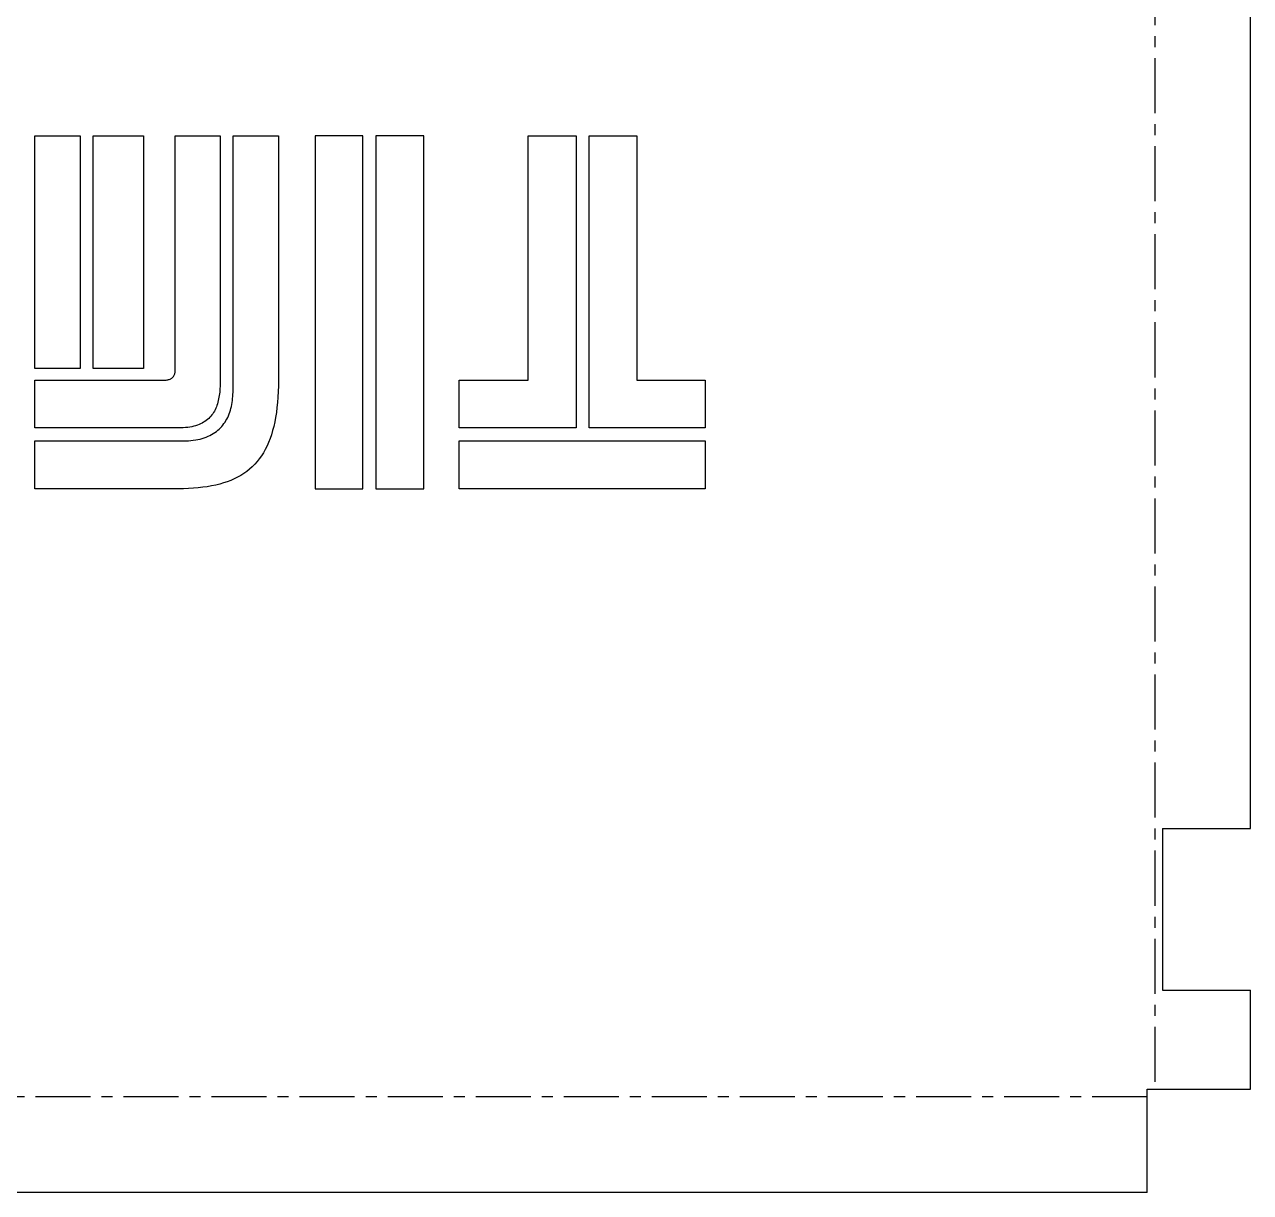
# Model space of a CAD drawing. Extents: x -28 to 1088, y -1245 to 28.
# Drawn here: x 754 to 1088.2, y -1245.2 to -926.8 of the extents above; entities that cross this region are included whole.
import ezdxf

# ---------------------------------------------------------------- set-up
doc = ezdxf.new("R2010")
doc.units = 0
doc.header["$MEASUREMENT"] = 0
doc.linetypes.add('AXES', pattern=[24, 15, -3, 3, -3])
doc.layers.get('0').update_dxf_attribs({"linetype": 'CONTINUOUS'})

msp = doc.modelspace()

# ---------------------------------------------------------------- linework, layer by layer
at = {"color": 1, "linetype": 'AXES'}
for p, q in [((1062.08171, 0), (1062.08171, -1217)), ((1060, -1219.08171), (0, -1219.08171))]:
    msp.add_line(p, q, dxfattribs=at)
at = {"color": 7}
for p, q in [((1088.163419, -1146), (1088.163419, 0)), ((756.812425, -1020.598421), (756.812425, -957.133063)), ((769.171882, -957.133063), (769.171882, -1020.598421)), ((772.703199, -1020.598421), (772.703199, -957.133063)), ((786.436128, -957.133063), (786.436128, -1020.598421)), ((795.068107, -1021.186971), (795.068107, -957.133063)), ((807.329632, -957.133063), (807.329632, -1024.522089)), ((810.86095, -1026.483928), (810.86095, -957.133063)), ((823.220407, -957.133063), (823.220407, -1023.737359)), ((833.225848, -957.133063), (833.225848, -1053.361063)), ((846.272045, -1053.361063), (846.272045, -957.133063)), ((849.803363, -957.133063), (849.803363, -1053.361063)), ((862.849551, -1053.361063), (862.849551, -957.133063)), ((891.296107, -1023.737359), (891.296107, -957.133063)), ((904.342304, -957.133063), (904.342304, -1036.783557)), ((907.873622, -1036.783557), (907.873622, -957.133063)), ((920.91981, -957.133063), (920.91981, -1023.737359)), ((756.812425, -1023.737359), (792.419691, -1023.737359)), ((795.951008, -1036.783557), (756.812425, -1036.783557)), ((904.342304, -1036.783557), (872.462516, -1036.783557)), ((939.55723, -1036.783557), (907.873622, -1036.783557)), ((756.812425, -1040.314875), (797.226097, -1040.314875)), ((872.462516, -1040.314875), (939.55723, -1040.314875)), ((795.951008, -1053.361063), (756.812425, -1053.361063)), ((939.55723, -1053.361063), (872.462516, -1053.361063)), ((1064.163419, -1146), (1064.163419, -1190)), ((1064.163419, -1146), (1088.163419, -1146)), ((1064.163419, -1190), (1088.163419, -1190)), ((1088.163419, -1217), (1088.163419, -1190)), ((1060, -1245.163419), (1060, -1217)), ((1060, -1217), (1088.163419, -1217)), ((1060, -1245.163419), (0, -1245.163419))]:
    msp.add_line(p, q, dxfattribs=at)
at = {"color": 7, "ltscale": 0.308986}
for p, q in [((756.812425, -957.133063), (769.171882, -957.133063)), ((810.86095, -957.133063), (823.220407, -957.133063)), ((769.171882, -1020.598421), (756.812425, -1020.598421))]:
    msp.add_line(p, q, dxfattribs=at)
at = {"color": 7, "ltscale": 0.343323}
for p, q in [((772.703199, -957.133063), (786.436128, -957.133063)), ((786.436128, -1020.598421), (772.703199, -1020.598421))]:
    msp.add_line(p, q, dxfattribs=at)
at = {"color": 7, "ltscale": 0.306538}
msp.add_line((795.068107, -957.133063), (807.329632, -957.133063), dxfattribs=at)
at = {"color": 7, "ltscale": 0.326155}
for p, q in [((846.272045, -957.133063), (833.225848, -957.133063)), ((862.849551, -957.133063), (849.803363, -957.133063)), ((891.296107, -957.133063), (904.342304, -957.133063)), ((907.873622, -957.133063), (920.91981, -957.133063)), ((756.812425, -1036.783557), (756.812425, -1023.737359)), ((872.462516, -1036.783557), (872.462516, -1023.737359)), ((939.55723, -1023.737359), (939.55723, -1036.783557)), ((756.812425, -1053.361063), (756.812425, -1040.314875)), ((872.462516, -1053.361063), (872.462516, -1040.314875)), ((939.55723, -1040.314875), (939.55723, -1053.361063)), ((833.225848, -1053.361063), (846.272045, -1053.361063)), ((849.803363, -1053.361063), (862.849551, -1053.361063))]:
    msp.add_line(p, q, dxfattribs=at)
at = {"color": 7, "ltscale": 0.004912}
msp.add_line((794.707637, -1022.594585), (794.80322, -1022.422933), dxfattribs=at)
at = {"color": 7, "ltscale": 0.004969}
msp.add_line((794.80322, -1022.422933), (794.884273, -1022.241447), dxfattribs=at)
at = {"color": 7, "ltscale": 0.005059}
msp.add_line((794.884273, -1022.241447), (794.950343, -1022.050184), dxfattribs=at)
at = {"color": 7, "ltscale": 0.00519}
msp.add_line((794.950343, -1022.050184), (795.001883, -1021.849097), dxfattribs=at)
at = {"color": 7, "ltscale": 0.005352}
msp.add_line((795.001883, -1021.849097), (795.038738, -1021.638194), dxfattribs=at)
at = {"color": 7, "ltscale": 0.005545}
msp.add_line((795.038738, -1021.638194), (795.060764, -1021.417485), dxfattribs=at)
at = {"color": 7, "ltscale": 0.005766}
msp.add_line((795.060764, -1021.417485), (795.068107, -1021.186971), dxfattribs=at)
at = {"color": 7, "ltscale": 0.005777}
msp.add_line((792.419691, -1023.737359), (792.650657, -1023.730498), dxfattribs=at)
at = {"color": 7, "ltscale": 0.005578}
msp.add_line((792.650657, -1023.730498), (792.872819, -1023.709906), dxfattribs=at)
at = {"color": 7, "ltscale": 0.005402}
msp.add_line((792.872819, -1023.709906), (793.086166, -1023.675562), dxfattribs=at)
at = {"color": 7, "ltscale": 0.005253}
msp.add_line((793.086166, -1023.675562), (793.290699, -1023.627496), dxfattribs=at)
at = {"color": 7, "ltscale": 0.005131}
msp.add_line((793.290699, -1023.627496), (793.486426, -1023.565698), dxfattribs=at)
at = {"color": 7, "ltscale": 0.005037}
msp.add_line((793.486426, -1023.565698), (793.673195, -1023.490169), dxfattribs=at)
at = {"color": 7, "ltscale": 0.004981}
msp.add_line((793.673195, -1023.490169), (793.851304, -1023.400898), dxfattribs=at)
at = {"color": 7, "ltscale": 0.004951}
msp.add_line((793.851304, -1023.400898), (794.020463, -1023.297905), dxfattribs=at)
at = {"color": 7, "ltscale": 0.004961}
msp.add_line((794.020463, -1023.297905), (794.180942, -1023.181181), dxfattribs=at)
at = {"color": 7, "ltscale": 0.004999}
msp.add_line((794.180942, -1023.181181), (794.332472, -1023.050715), dxfattribs=at)
at = {"color": 7, "ltscale": 0.004986}
msp.add_line((794.332472, -1023.050715), (794.472263, -1022.908471), dxfattribs=at)
at = {"color": 7, "ltscale": 0.004922}
msp.add_line((794.472263, -1022.908471), (794.597359, -1022.75645), dxfattribs=at)
at = {"color": 7, "ltscale": 0.004897}
msp.add_line((794.597359, -1022.75645), (794.707637, -1022.594585), dxfattribs=at)
at = {"color": 7, "ltscale": 0.012399}
msp.add_line((807.309954, -1025.530472), (807.285435, -1026.025835), dxfattribs=at)
at = {"color": 7, "ltscale": 0.012537}
msp.add_line((807.324782, -1025.02923), (807.309954, -1025.530472), dxfattribs=at)
at = {"color": 7, "ltscale": 0.012679}
msp.add_line((807.329632, -1024.522089), (807.324782, -1025.02923), dxfattribs=at)
at = {"color": 7, "ltscale": 0.03885}
msp.add_line((823.204693, -1025.340662), (823.157705, -1026.893946), dxfattribs=at)
at = {"color": 7, "ltscale": 0.040084}
msp.add_line((823.220407, -1023.737359), (823.204693, -1025.340662), dxfattribs=at)
at = {"color": 7, "ltscale": 0.47084}
msp.add_line((872.462516, -1023.737359), (891.296107, -1023.737359), dxfattribs=at)
at = {"color": 7, "ltscale": 0.465935}
msp.add_line((920.91981, -1023.737359), (939.55723, -1023.737359), dxfattribs=at)
at = {"color": 7, "ltscale": 0.01159}
msp.add_line((806.932297, -1028.874414), (806.839206, -1029.328591), dxfattribs=at)
at = {"color": 7, "ltscale": 0.011689}
msp.add_line((807.015698, -1028.414367), (806.932297, -1028.874414), dxfattribs=at)
at = {"color": 7, "ltscale": 0.011792}
msp.add_line((807.089264, -1027.948441), (807.015698, -1028.414367), dxfattribs=at)
at = {"color": 7, "ltscale": 0.011903}
msp.add_line((807.153141, -1027.476606), (807.089264, -1027.948441), dxfattribs=at)
at = {"color": 7, "ltscale": 0.012018}
msp.add_line((807.207028, -1026.998911), (807.153141, -1027.476606), dxfattribs=at)
at = {"color": 7, "ltscale": 0.01214}
msp.add_line((807.251216, -1026.515317), (807.207028, -1026.998911), dxfattribs=at)
at = {"color": 7, "ltscale": 0.012267}
msp.add_line((807.285435, -1026.025835), (807.251216, -1026.515317), dxfattribs=at)
at = {"color": 7, "ltscale": 0.01393}
msp.add_line((810.676962, -1029.328591), (810.743186, -1028.775338), dxfattribs=at)
at = {"color": 7, "ltscale": 0.014086}
msp.add_line((810.743186, -1028.775338), (810.794726, -1028.214261), dxfattribs=at)
at = {"color": 7, "ltscale": 0.014253}
msp.add_line((810.794726, -1028.214261), (810.831581, -1027.645342), dxfattribs=at)
at = {"color": 7, "ltscale": 0.014431}
msp.add_line((810.831581, -1027.645342), (810.853608, -1027.068542), dxfattribs=at)
at = {"color": 7, "ltscale": 0.014617}
msp.add_line((810.853608, -1027.068542), (810.86095, -1026.483928), dxfattribs=at)
at = {"color": 7, "ltscale": 0.036434}
msp.add_line((823.079298, -1028.39721), (822.969319, -1029.850426), dxfattribs=at)
at = {"color": 7, "ltscale": 0.037633}
msp.add_line((823.157705, -1026.893946), (823.079298, -1028.39721), dxfattribs=at)
at = {"color": 7, "ltscale": 0.010557}
msp.add_line((805.768064, -1032.198755), (805.552224, -1032.561688), dxfattribs=at)
at = {"color": 7, "ltscale": 0.010619}
msp.add_line((805.968054, -1031.824033), (805.768064, -1032.198755), dxfattribs=at)
at = {"color": 7, "ltscale": 0.010706}
msp.add_line((806.152475, -1031.437553), (805.968054, -1031.824033), dxfattribs=at)
at = {"color": 7, "ltscale": 0.010813}
msp.add_line((806.321182, -1031.039313), (806.152475, -1031.437553), dxfattribs=at)
at = {"color": 7, "ltscale": 0.010941}
msp.add_line((806.474185, -1030.629286), (806.321182, -1031.039313), dxfattribs=at)
at = {"color": 7, "ltscale": 0.011091}
msp.add_line((806.611618, -1030.20749), (806.474185, -1030.629286), dxfattribs=at)
at = {"color": 7, "ltscale": 0.011257}
msp.add_line((806.733192, -1029.773925), (806.611618, -1030.20749), dxfattribs=at)
at = {"color": 7, "ltscale": 0.011444}
msp.add_line((806.839206, -1029.328591), (806.733192, -1029.773925), dxfattribs=at)
at = {"color": 7, "ltscale": 0.012984}
msp.add_line((809.795677, -1032.969753), (809.969234, -1032.48027), dxfattribs=at)
at = {"color": 7, "ltscale": 0.01317}
msp.add_line((809.969234, -1032.48027), (810.125171, -1031.977074), dxfattribs=at)
at = {"color": 7, "ltscale": 0.013317}
msp.add_line((810.125171, -1031.977074), (810.264952, -1031.463073), dxfattribs=at)
at = {"color": 7, "ltscale": 0.013416}
msp.add_line((810.264952, -1031.463073), (810.390058, -1030.941209), dxfattribs=at)
at = {"color": 7, "ltscale": 0.013527}
msp.add_line((810.390058, -1030.941209), (810.50047, -1030.411512), dxfattribs=at)
at = {"color": 7, "ltscale": 0.013649}
msp.add_line((810.50047, -1030.411512), (810.596063, -1029.873973), dxfattribs=at)
at = {"color": 7, "ltscale": 0.013784}
msp.add_line((810.596063, -1029.873973), (810.676962, -1029.328591), dxfattribs=at)
at = {"color": 7, "ltscale": 0.034104}
msp.add_line((822.828066, -1031.253632), (822.655539, -1032.606819), dxfattribs=at)
at = {"color": 7, "ltscale": 0.035257}
msp.add_line((822.969319, -1029.850426), (822.828066, -1031.253632), dxfattribs=at)
at = {"color": 7, "ltscale": 0.012176}
msp.add_line((801.591278, -1035.851685), (801.137563, -1036.028745), dxfattribs=at)
at = {"color": 7, "ltscale": 0.011836}
msp.add_line((802.023255, -1035.657959), (801.591278, -1035.851685), dxfattribs=at)
at = {"color": 7, "ltscale": 0.011576}
msp.add_line((802.436737, -1035.44951), (802.023255, -1035.657959), dxfattribs=at)
at = {"color": 7, "ltscale": 0.011338}
msp.add_line((802.83157, -1035.226357), (802.436737, -1035.44951), dxfattribs=at)
at = {"color": 7, "ltscale": 0.011127}
msp.add_line((803.207754, -1034.988491), (802.83157, -1035.226357), dxfattribs=at)
at = {"color": 7, "ltscale": 0.010944}
msp.add_line((803.565289, -1034.735902), (803.207754, -1034.988491), dxfattribs=at)
at = {"color": 7, "ltscale": 0.010793}
msp.add_line((803.904329, -1034.4686), (803.565289, -1034.735902), dxfattribs=at)
at = {"color": 7, "ltscale": 0.010668}
msp.add_line((804.224567, -1034.186566), (803.904329, -1034.4686), dxfattribs=at)
at = {"color": 7, "ltscale": 0.010577}
msp.add_line((804.526164, -1033.889856), (804.224567, -1034.186566), dxfattribs=at)
at = {"color": 7, "ltscale": 0.01052}
msp.add_line((804.809104, -1033.578405), (804.526164, -1033.889856), dxfattribs=at)
at = {"color": 7, "ltscale": 0.010497}
msp.add_line((805.073548, -1033.252259), (804.809104, -1033.578405), dxfattribs=at)
at = {"color": 7, "ltscale": 0.010496}
msp.add_line((805.320671, -1032.912853), (805.073548, -1033.252259), dxfattribs=at)
at = {"color": 7, "ltscale": 0.010516}
msp.add_line((805.552224, -1032.561688), (805.320671, -1032.912853), dxfattribs=at)
at = {"color": 7, "ltscale": 0.012325}
msp.add_line((808.085965, -1036.011587), (808.383146, -1035.618217), dxfattribs=at)
at = {"color": 7, "ltscale": 0.012346}
msp.add_line((808.383146, -1035.618217), (808.662717, -1035.211144), dxfattribs=at)
at = {"color": 7, "ltscale": 0.01239}
for p, q in [((808.662717, -1035.211144), (808.924525, -1034.790348)), ((807.084415, -1037.103332), (807.437552, -1036.755603))]:
    msp.add_line(p, q, dxfattribs=at)
at = {"color": 7, "ltscale": 0.012463}
msp.add_line((808.924525, -1034.790348), (809.168848, -1034.355792), dxfattribs=at)
at = {"color": 7, "ltscale": 0.012557}
msp.add_line((809.168848, -1034.355792), (809.395417, -1033.907514), dxfattribs=at)
at = {"color": 7, "ltscale": 0.012677}
msp.add_line((809.395417, -1033.907514), (809.604356, -1033.445485), dxfattribs=at)
at = {"color": 7, "ltscale": 0.012819}
msp.add_line((809.604356, -1033.445485), (809.795677, -1032.969753), dxfattribs=at)
at = {"color": 7, "ltscale": 0.030808}
msp.add_line((822.215921, -1035.163078), (821.949283, -1036.366187), dxfattribs=at)
at = {"color": 7, "ltscale": 0.031877}
msp.add_line((822.451449, -1033.909958), (822.215921, -1035.163078), dxfattribs=at)
at = {"color": 7, "ltscale": 0.032976}
msp.add_line((822.655539, -1032.606819), (822.451449, -1033.909958), dxfattribs=at)
at = {"color": 7, "ltscale": 0.016862}
msp.add_line((796.625412, -1036.774233), (795.951008, -1036.783557), dxfattribs=at)
at = {"color": 7, "ltscale": 0.016258}
msp.add_line((797.275144, -1036.746278), (796.625412, -1036.774233), dxfattribs=at)
at = {"color": 7, "ltscale": 0.015677}
msp.add_line((797.900501, -1036.699694), (797.275144, -1036.746278), dxfattribs=at)
at = {"color": 7, "ltscale": 0.015109}
msp.add_line((798.501339, -1036.634442), (797.900501, -1036.699694), dxfattribs=at)
at = {"color": 7, "ltscale": 0.01456}
msp.add_line((799.077658, -1036.550589), (798.501339, -1036.634442), dxfattribs=at)
at = {"color": 7, "ltscale": 0.014031}
msp.add_line((799.629449, -1036.448077), (799.077658, -1036.550589), dxfattribs=at)
at = {"color": 7, "ltscale": 0.013525}
msp.add_line((800.15673, -1036.326946), (799.629449, -1036.448077), dxfattribs=at)
at = {"color": 7, "ltscale": 0.013042}
msp.add_line((800.659329, -1036.187155), (800.15673, -1036.326946), dxfattribs=at)
at = {"color": 7, "ltscale": 0.012595}
msp.add_line((801.137563, -1036.028745), (800.659329, -1036.187155), dxfattribs=at)
at = {"color": 7, "ltscale": 0.013832}
msp.add_line((803.553107, -1039.284898), (804.063202, -1039.070579), dxfattribs=at)
at = {"color": 7, "ltscale": 0.013552}
msp.add_line((804.063202, -1039.070579), (804.553618, -1038.839574), dxfattribs=at)
at = {"color": 7, "ltscale": 0.013302}
msp.add_line((804.553618, -1038.839574), (805.02451, -1038.591864), dxfattribs=at)
at = {"color": 7, "ltscale": 0.013073}
msp.add_line((805.02451, -1038.591864), (805.475723, -1038.327535), dxfattribs=at)
at = {"color": 7, "ltscale": 0.012875}
msp.add_line((805.475723, -1038.327535), (805.907267, -1038.046492), dxfattribs=at)
at = {"color": 7, "ltscale": 0.012708}
msp.add_line((805.907267, -1038.046492), (806.319277, -1037.748791), dxfattribs=at)
at = {"color": 7, "ltscale": 0.012569}
msp.add_line((806.319277, -1037.748791), (806.711608, -1037.434386), dxfattribs=at)
at = {"color": 7, "ltscale": 0.012464}
msp.add_line((806.711608, -1037.434386), (807.084415, -1037.103332), dxfattribs=at)
at = {"color": 7, "ltscale": 0.012349}
msp.add_line((807.437552, -1036.755603), (807.771011, -1036.391178), dxfattribs=at)
at = {"color": 7, "ltscale": 0.012331}
msp.add_line((807.771011, -1036.391178), (808.085965, -1036.011587), dxfattribs=at)
at = {"color": 7, "ltscale": 0.028156}
msp.add_line((821.319519, -1038.626227), (820.952582, -1039.691), dxfattribs=at)
at = {"color": 7, "ltscale": 0.028889}
msp.add_line((821.651063, -1037.519259), (821.319519, -1038.626227), dxfattribs=at)
at = {"color": 7, "ltscale": 0.029775}
msp.add_line((821.949283, -1036.366187), (821.651063, -1037.519259), dxfattribs=at)
at = {"color": 7, "ltscale": 0.01836}
msp.add_line((797.226097, -1040.314875), (797.960412, -1040.304559), dxfattribs=at)
at = {"color": 7, "ltscale": 0.017809}
msp.add_line((797.960412, -1040.304559), (798.672105, -1040.27367), dxfattribs=at)
at = {"color": 7, "ltscale": 0.017275}
msp.add_line((798.672105, -1040.27367), (799.361184, -1040.222169), dxfattribs=at)
at = {"color": 7, "ltscale": 0.016759}
msp.add_line((799.361184, -1040.222169), (800.027659, -1040.150074), dxfattribs=at)
at = {"color": 7, "ltscale": 0.016266}
msp.add_line((800.027659, -1040.150074), (800.671665, -1040.057368), dxfattribs=at)
at = {"color": 7, "ltscale": 0.015791}
msp.add_line((800.671665, -1040.057368), (801.293057, -1039.944079), dxfattribs=at)
at = {"color": 7, "ltscale": 0.015339}
msp.add_line((801.293057, -1039.944079), (801.891846, -1039.810168), dxfattribs=at)
at = {"color": 7, "ltscale": 0.014916}
msp.add_line((801.891846, -1039.810168), (802.468155, -1039.655684), dxfattribs=at)
at = {"color": 7, "ltscale": 0.014518}
msp.add_line((802.468155, -1039.655684), (803.021861, -1039.480587), dxfattribs=at)
at = {"color": 7, "ltscale": 0.014154}
msp.add_line((803.021861, -1039.480587), (803.553107, -1039.284898), dxfattribs=at)
at = {"color": 7, "ltscale": 0.026264}
msp.add_line((820.112849, -1041.694034), (819.640196, -1042.632285), dxfattribs=at)
at = {"color": 7, "ltscale": 0.026841}
msp.add_line((820.550407, -1040.713595), (820.112849, -1041.694034), dxfattribs=at)
at = {"color": 7, "ltscale": 0.027471}
msp.add_line((820.952582, -1039.691), (820.550407, -1040.713595), dxfattribs=at)
at = {"color": 7, "ltscale": 0.02461}
msp.add_line((818.009766, -1045.193942), (817.395861, -1045.963468), dxfattribs=at)
at = {"color": 7, "ltscale": 0.024923}
msp.add_line((818.588578, -1044.38224), (818.009766, -1045.193942), dxfattribs=at)
at = {"color": 7, "ltscale": 0.025304}
msp.add_line((819.132006, -1043.528351), (818.588578, -1044.38224), dxfattribs=at)
at = {"color": 7, "ltscale": 0.025754}
msp.add_line((819.640196, -1042.632285), (819.132006, -1043.528351), dxfattribs=at)
at = {"color": 7, "ltscale": 0.024623}
msp.add_line((813.787898, -1049.201963), (812.957565, -1049.73167), dxfattribs=at)
at = {"color": 7, "ltscale": 0.024421}
msp.add_line((814.581971, -1048.633025), (813.787898, -1049.201963), dxfattribs=at)
at = {"color": 7, "ltscale": 0.024291}
msp.add_line((815.339767, -1048.024864), (814.581971, -1048.633025), dxfattribs=at)
at = {"color": 7, "ltscale": 0.024235}
msp.add_line((816.061303, -1047.377471), (815.339767, -1048.024864), dxfattribs=at)
at = {"color": 7, "ltscale": 0.02425}
msp.add_line((816.746427, -1046.690826), (816.061303, -1047.377471), dxfattribs=at)
at = {"color": 7, "ltscale": 0.024377}
msp.add_line((817.395861, -1045.963468), (816.746427, -1046.690826), dxfattribs=at)
at = {"color": 7, "ltscale": 0.028872}
msp.add_line((806.121201, -1052.356587), (804.99059, -1052.592028), dxfattribs=at)
at = {"color": 7, "ltscale": 0.02806}
msp.add_line((807.211426, -1052.089795), (806.121201, -1052.356587), dxfattribs=at)
at = {"color": 7, "ltscale": 0.027288}
msp.add_line((808.261427, -1051.791594), (807.211426, -1052.089795), dxfattribs=at)
at = {"color": 7, "ltscale": 0.026634}
msp.add_line((809.273246, -1051.458087), (808.261427, -1051.791594), dxfattribs=at)
at = {"color": 7, "ltscale": 0.026109}
msp.add_line((810.248805, -1051.085328), (809.273246, -1051.458087), dxfattribs=at)
at = {"color": 7, "ltscale": 0.025642}
msp.add_line((811.188086, -1050.673338), (810.248805, -1051.085328), dxfattribs=at)
at = {"color": 7, "ltscale": 0.025233}
msp.add_line((812.090955, -1050.222125), (811.188086, -1050.673338), dxfattribs=at)
at = {"color": 7, "ltscale": 0.024894}
msp.add_line((812.957565, -1049.73167), (812.090955, -1050.222125), dxfattribs=at)
at = {"color": 7, "ltscale": 0.035301}
msp.add_line((797.362952, -1053.345377), (795.951008, -1053.361063), dxfattribs=at)
at = {"color": 7, "ltscale": 0.034316}
msp.add_line((798.734798, -1053.298293), (797.362952, -1053.345377), dxfattribs=at)
at = {"color": 7, "ltscale": 0.033348}
msp.add_line((800.06642, -1053.21981), (798.734798, -1053.298293), dxfattribs=at)
at = {"color": 7, "ltscale": 0.032401}
msp.add_line((801.357809, -1053.109946), (800.06642, -1053.21981), dxfattribs=at)
at = {"color": 7, "ltscale": 0.031478}
msp.add_line((802.608975, -1052.968693), (801.357809, -1053.109946), dxfattribs=at)
at = {"color": 7, "ltscale": 0.030579}
msp.add_line((803.819899, -1052.79605), (802.608975, -1052.968693), dxfattribs=at)
at = {"color": 7, "ltscale": 0.029708}
msp.add_line((804.99059, -1052.592028), (803.819899, -1052.79605), dxfattribs=at)

doc.saveas('drawing.dxf')
